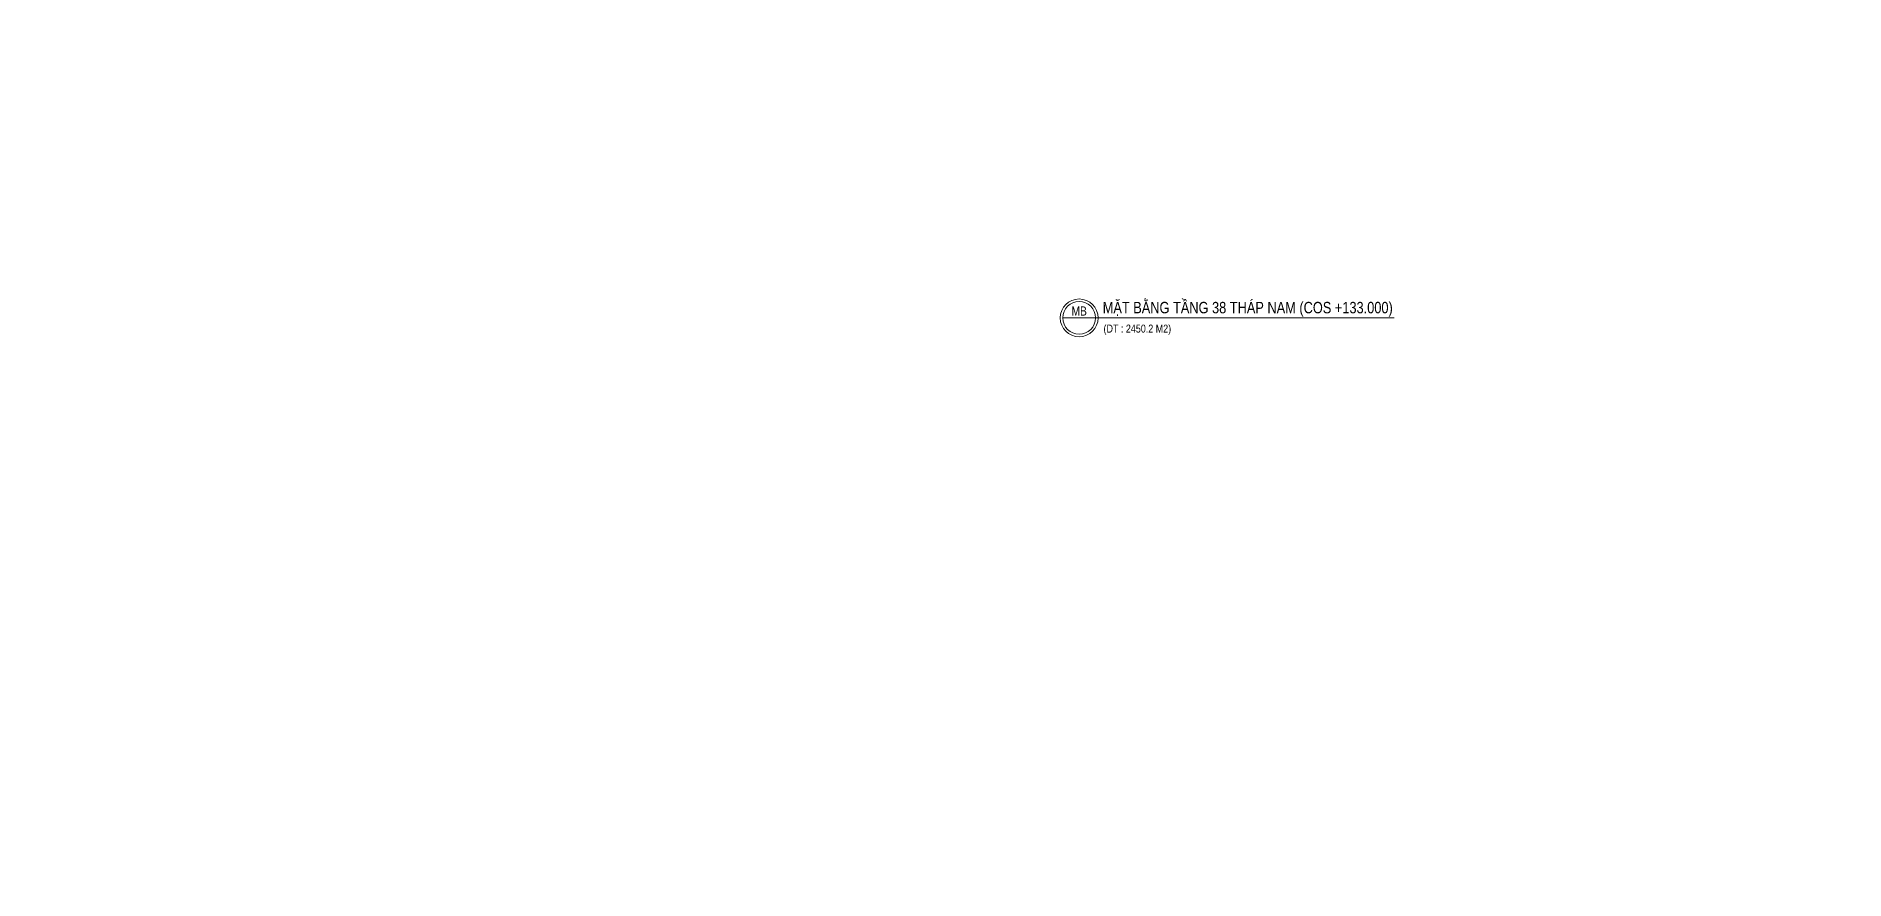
# Model space of a CAD drawing. Header units: millimetres. Extents: x -361681467 to 361175952, y -1292982 to 1550216.
# Drawn here: x -162791 to -4602, y -72455 to 1370 of the extents above; entities that cross this region are included whole.
import ezdxf
from ezdxf.enums import TextEntityAlignment as Align

# ---------------------------------------------------------------- set-up
doc = ezdxf.new("R2010")
doc.units = ezdxf.units.MM
doc.header["$MEASUREMENT"] = 0
doc.layers.add('KT-Ghi chu', color=7, linetype='Continuous', lineweight=15)
doc.styles.add('Arial', font='arial.ttf', dxfattribs={"width": 0.7})

# ---------------------------------------------------------------- blocks, each defined once
blk = doc.blocks.new('*U155')
at = {"linetype": 'Continuous', "ltscale": 2}
blk.add_line((7.15, 0), (-7.15, 0), dxfattribs=at)
blk.add_lwpolyline([(7.15, 0), (137.8, 0)], dxfattribs=at)
for radius in [8.28, 7.15]:
    blk.add_circle((0, 0), radius, dxfattribs=at)
at = {"layer": 'KT-Ghi chu', "color": 7, "style": 'Arial'}
for tag, width, p in [('CHITIET', 0.8, (0, 1)), ('KYHIEU', 0.45, (0, -4))]:
    blk.add_attdef(tag, text='', height=3, dxfattribs=dict(at, width=width)).set_placement(p, align=Align.CENTER)
at = {"layer": 'KT-Ghi chu', "color": 7, "style": 'Arial', "width": 0.8}
for tag, p, height in [('TENHINHVE', (10.3, 2), 5), ('TILE', (10.65, -6.44), 3.5)]:
    blk.add_attdef(tag, p, '', height=height, dxfattribs=at)

msp = doc.modelspace()

# ---------------------------------------------------------------- block references
at = {"layer": 'KT-Ghi chu'}
ref = msp.add_blockref('*U155', (-71566.9, -23281.4), dxfattribs=dict(at, xscale=200, yscale=200, zscale=200))
ref.add_attrib('CHITIET', 'MB', dxfattribs={"color": 7, "height": 800, "style": 'Arial', "width": 0.8}).set_placement((-71566.9, -23081.4), align=Align.CENTER)
ref.add_attrib('TILE', '(DT : 2450.2 M2)', (-69436.7, -24569.7), dxfattribs={"color": 7, "height": 700, "style": 'Arial', "width": 0.8})
ref.add_attrib('TENHINHVE', 'MẶT BẰNG TẦNG 38 THÁP NAM (COS +133.000)', (-69506.6, -22882), dxfattribs={"color": 7, "height": 1000, "style": 'Arial', "width": 0.8})

doc.saveas('drawing.dxf')
